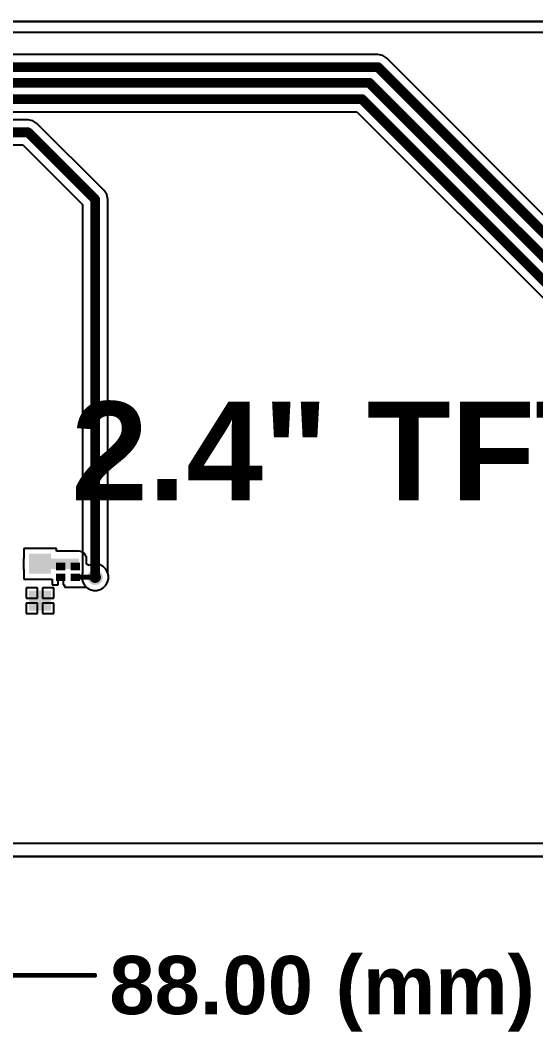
# Model space of a CAD drawing. Header units: millimetres. Extents: x -25 to 98, y -11 to 79.
# Drawn here: x 22.7 to 49.2, y -11.2 to 40.9 of the extents above; entities that cross this region are included whole.
import ezdxf

# ---------------------------------------------------------------- set-up
doc = ezdxf.new("R2010")
doc.units = ezdxf.units.MM
for name, color, linetype in [('BottomLayer', 5, 'Continuous'), ('BottomPaste', 16, 'Continuous'), ('BottomSolder', 6, 'Continuous'), ('Mechanical1', 6, 'Continuous'), ('Mechanical2', 216, 'Continuous'), ('TopLayer', 1, 'Continuous'), ('TopOverlay', 2, 'Continuous'), ('TopSolder', 216, 'Continuous'), ('ViaHoleLayer', 16, 'Continuous')]:
    doc.layers.add(name, color=color, linetype=linetype)
doc.styles.add('Arial', font='arialbd.ttf', dxfattribs={"height": 0.2})

# ---------------------------------------------------------------- blocks, each defined once
blk = doc.blocks.new('R___0201_B_8')
at = {"layer": 'BottomLayer'}
for points in [[(-0.41, 0.185), (-0.14, 0.185), (-0.14, -0.185), (-0.41, -0.185)], [(0.14, 0.185), (0.41, 0.185), (0.41, -0.185), (0.14, -0.185)]]:
    blk.add_hatch(color=5, dxfattribs=at).paths.add_polyline_path(points)
at = {"layer": 'BottomPaste'}
for points in [[(-0.41, 0.185), (-0.14, 0.185), (-0.14, -0.185), (-0.41, -0.185)], [(0.14, 0.185), (0.41, 0.185), (0.41, -0.185), (0.14, -0.185)]]:
    blk.add_hatch(color=16, dxfattribs=at).paths.add_polyline_path(points)
at = {"layer": 'BottomSolder'}
for points in [[(-0.465, 0.24), (-0.085, 0.24), (-0.085, -0.24), (-0.465, -0.24)], [(0.085, 0.24), (0.465, 0.24), (0.465, -0.24), (0.085, -0.24)]]:
    blk.add_hatch(color=6, dxfattribs=at).paths.add_polyline_path(points)
blk = doc.blocks.new('R___0201_B_9')
at = {"layer": 'BottomLayer'}
for points in [[(-0.41, 0.185), (-0.14, 0.185), (-0.14, -0.185), (-0.41, -0.185)], [(0.14, 0.185), (0.41, 0.185), (0.41, -0.185), (0.14, -0.185)]]:
    blk.add_hatch(color=5, dxfattribs=at).paths.add_polyline_path(points)
at = {"layer": 'BottomPaste'}
for points in [[(-0.41, 0.185), (-0.14, 0.185), (-0.14, -0.185), (-0.41, -0.185)], [(0.14, 0.185), (0.41, 0.185), (0.41, -0.185), (0.14, -0.185)]]:
    blk.add_hatch(color=16, dxfattribs=at).paths.add_polyline_path(points)
at = {"layer": 'BottomSolder'}
for points in [[(-0.465, 0.24), (-0.085, 0.24), (-0.085, -0.24), (-0.465, -0.24)], [(0.085, 0.24), (0.465, 0.24), (0.465, -0.24), (0.085, -0.24)]]:
    blk.add_hatch(color=6, dxfattribs=at).paths.add_polyline_path(points)
blk = doc.blocks.new('SOT_23_B_12')
at = {"layer": 'BottomLayer'}
for points in [[(-1.36, 1.46), (-0.54, 1.46), (-0.54, 0.54), (-1.36, 0.54)], [(0.54, 1.46), (1.36, 1.46), (1.36, 0.54), (0.54, 0.54)], [(-0.41, -0.54), (0.41, -0.54), (0.41, -1.46), (-0.41, -1.46)]]:
    blk.add_hatch(color=5, dxfattribs=at).paths.add_polyline_path(points)
at = {"layer": 'BottomPaste'}
for points in [[(-1.36, 1.46), (-0.54, 1.46), (-0.54, 0.54), (-1.36, 0.54)], [(0.54, 1.46), (1.36, 1.46), (1.36, 0.54), (0.54, 0.54)], [(-0.41, -0.54), (0.41, -0.54), (0.41, -1.46), (-0.41, -1.46)]]:
    blk.add_hatch(color=16, dxfattribs=at).paths.add_polyline_path(points)
at = {"layer": 'BottomSolder'}
for points in [[(-1.462, 1.562), (-0.438, 1.562), (-0.438, 0.438), (-1.462, 0.438)], [(0.438, 1.562), (1.462, 1.562), (1.462, 0.438), (0.438, 0.438)], [(-0.512, -0.438), (0.512, -0.438), (0.512, -1.562), (-0.512, -1.562)]]:
    blk.add_hatch(color=6, dxfattribs=at).paths.add_polyline_path(points)

msp = doc.modelspace()

# ---------------------------------------------------------------- hatches: boundary and pattern name
at = {"layer": 'BottomLayer'}
msp.add_hatch(color=5, dxfattribs=at).paths.add_polyline_path([(23.222, 12.611), (25.687, 12.611), (25.687, 13.146), (23.222, 13.146)])
h = msp.add_hatch(color=5, dxfattribs=at)
edge = h.paths.add_edge_path()
edge.add_arc((26.518, 12.196), 0.3, 0, 360)
at = {"layer": 'BottomSolder'}
h = msp.add_hatch(color=6, dxfattribs=at)
edge = h.paths.add_edge_path()
edge.add_arc((26.518, 12.196), 0.402, 0, 360)
at = {"layer": 'TopLayer'}
h = msp.add_hatch(color=1, dxfattribs=at)
edge = h.paths.add_edge_path()
edge.add_arc((26.518, 12.196), 0.3, 0, 360)
at = {"layer": 'TopSolder'}
h = msp.add_hatch(color=216, dxfattribs=at)
edge = h.paths.add_edge_path()
edge.add_arc((26.518, 12.196), 0.402, 0, 360)
at = {"layer": 'ViaHoleLayer'}
h = msp.add_hatch(color=16, dxfattribs=at)
edge = h.paths.add_edge_path()
edge.add_arc((26.518, 12.196), 0.15, 0, 360)

# ---------------------------------------------------------------- linework, layer by layer
at = {"layer": 'BottomLayer'}
for p, q in [((1.962, 40.259), (81.19, 40.259)), ((24.523, 13.679), (22.841, 13.679)), ((22.841, 13.679), (22.841, 13.183)), ((24.523, 13.534), (24.523, 13.679)), ((22.841, 13.183), (22.834, 13.146)), ((22.834, 13.146), (22.834, 12.611)), ((25.687, 13.534), (24.523, 13.534)), ((25.835, 13.504), (25.687, 13.534)), ((25.961, 13.42), (25.835, 13.504)), ((26.045, 13.294), (25.961, 13.42)), ((26.052, 13.262), (26.045, 13.294)), ((26.068, 13.262), (26.052, 13.262)), ((26.068, 13.183), (26.068, 13.262)), ((26.075, 13.146), (26.068, 13.183)), ((26.075, 12.874), (26.075, 13.146)), ((22.834, 12.611), (22.841, 12.574)), ((22.841, 12.574), (22.841, 12.097)), ((26.202, 12.801), (26.075, 12.874)), ((26.255, 12.831), (26.202, 12.801)), ((26.428, 12.877), (26.255, 12.831)), ((26.607, 12.877), (26.428, 12.877)), ((26.78, 12.831), (26.607, 12.877)), ((26.936, 12.741), (26.78, 12.831)), ((27.063, 12.615), (26.936, 12.741)), ((27.152, 12.459), (27.063, 12.615)), ((22.841, 12.097), (24.301, 12.097)), ((24.301, 12.097), (24.301, 11.807)), ((24.613, 11.807), (24.613, 12.196)), ((24.613, 12.196), (24.867, 12.196)), ((24.867, 12.196), (24.867, 11.807)), ((27.199, 12.286), (27.152, 12.459)), ((27.152, 11.934), (27.199, 12.107)), ((27.199, 12.107), (27.199, 12.286)), ((23.555, 11.652), (22.968, 11.652)), ((22.968, 11.652), (22.968, 11.115)), ((23.555, 11.115), (23.555, 11.652)), ((24.396, 11.652), (23.809, 11.652)), ((23.809, 11.652), (23.809, 11.115)), ((24.301, 11.807), (24.613, 11.807)), ((24.396, 11.115), (24.396, 11.652)), ((24.867, 11.807), (24.936, 11.807)), ((24.936, 11.807), (24.936, 11.68)), ((24.936, 11.68), (25.492, 11.68)), ((25.492, 11.68), (25.502, 11.678)), ((25.502, 11.678), (26.072, 11.678)), ((26.072, 11.678), (26.099, 11.651)), ((26.099, 11.651), (26.255, 11.562)), ((26.255, 11.562), (26.428, 11.515)), ((26.428, 11.515), (26.607, 11.515)), ((26.607, 11.515), (26.78, 11.562)), ((26.78, 11.562), (26.936, 11.651)), ((26.936, 11.651), (27.063, 11.778)), ((27.063, 11.778), (27.152, 11.934)), ((22.968, 11.115), (23.555, 11.115)), ((23.809, 11.115), (24.396, 11.115)), ((23.555, 10.861), (22.968, 10.861)), ((22.968, 10.861), (22.968, 10.324)), ((23.555, 10.324), (23.555, 10.861)), ((24.396, 10.861), (23.809, 10.861)), ((23.809, 10.861), (23.809, 10.324)), ((24.396, 10.324), (24.396, 10.861)), ((22.968, 10.324), (23.555, 10.324)), ((23.809, 10.324), (24.396, 10.324)), ((81.182, -1.524), (2.141, -1.524))]:
    msp.add_line(p, q, dxfattribs=at)
at = {"layer": 'BottomLayer', "const_width": 0.254}
msp.add_lwpolyline([(25.502, 12.196), (26.518, 12.196)], dxfattribs=at)
at = {"layer": 'BottomLayer', "const_width": 0.127}
for points in [[(25.438, 12.196, 1), (25.565, 12.196, 1)], [(26.454, 12.196, 1), (26.581, 12.196, 1)]]:
    msp.add_lwpolyline(points, format="xyb", close=True, dxfattribs=at)
at = {"layer": 'Mechanical1', "const_width": 0.254}
msp.add_lwpolyline([(-2.504, -8.306), (26.492, -8.306)], dxfattribs=at)
at = {"layer": 'Mechanical1', "const_width": 0.127}
msp.add_lwpolyline([(26.429, -8.306, 1), (26.556, -8.306, 1)], format="xyb", close=True, dxfattribs=at)
at = {"layer": 'Mechanical2', "const_width": 0.127}
for points in [[(-2.504, 40.81), (85.496, 40.81)], [(-2.504, -2.19), (85.496, -2.19)]]:
    msp.add_lwpolyline(points, dxfattribs=at)
at = {"layer": 'TopLayer'}
for p, q in [((1.962, 40.259), (81.19, 40.259)), ((41.068, 39.103), (9.74, 39.103)), ((41.316, 39.054), (41.068, 39.103)), ((41.526, 38.913), (41.316, 39.054)), ((49.974, 30.466), (41.526, 38.913)), ((11.476, 36.162), (39.986, 36.162)), ((39.986, 36.162), (66.028, 10.12)), ((23.063, 35.75), (15.969, 35.75)), ((23.311, 35.701), (23.063, 35.75)), ((23.521, 35.561), (23.311, 35.701)), ((26.975, 32.106), (23.521, 35.561)), ((15.969, 34.455), (22.795, 34.455)), ((22.795, 34.455), (25.87, 31.38)), ((27.116, 31.896), (26.975, 32.106)), ((27.165, 31.648), (27.116, 31.896)), ((25.87, 31.38), (25.87, 12.411)), ((27.165, 12.411), (27.165, 31.648)), ((25.87, 12.411), (25.837, 12.286)), ((25.837, 12.286), (25.837, 12.107)), ((25.837, 12.107), (25.883, 11.934)), ((27.152, 11.934), (27.199, 12.107)), ((27.199, 12.286), (27.165, 12.411)), ((27.199, 12.107), (27.199, 12.286)), ((25.883, 11.934), (25.973, 11.778)), ((25.973, 11.778), (26.099, 11.651)), ((26.099, 11.651), (26.255, 11.562)), ((26.255, 11.562), (26.428, 11.515)), ((26.428, 11.515), (26.607, 11.515)), ((26.607, 11.515), (26.78, 11.562)), ((26.78, 11.562), (26.936, 11.651)), ((26.936, 11.651), (27.063, 11.778)), ((27.063, 11.778), (27.152, 11.934)), ((81.182, -1.524), (2.141, -1.524))]:
    msp.add_line(p, q, dxfattribs=at)
at = {"layer": 'TopLayer', "const_width": 0.508}
for points in [[(9.74, 38.456), (41.068, 38.456)], [(41.068, 38.456), (49.706, 29.818)], [(10.254, 37.648), (40.635, 37.648)], [(40.635, 37.648), (58.085, 20.198)], [(11.262, 36.809), (40.254, 36.809)], [(40.254, 36.809), (66.486, 10.578)], [(15.754, 35.103), (23.063, 35.103)], [(23.063, 35.103), (26.518, 31.648)], [(26.518, 12.196), (26.518, 31.648)]]:
    msp.add_lwpolyline(points, dxfattribs=at)
at = {"layer": 'TopLayer', "const_width": 0.254}
for points in [[(40.941, 38.456, 1), (41.195, 38.456, 1)], [(40.941, 38.456, 1), (41.195, 38.456, 1)], [(40.508, 37.648, 1), (40.762, 37.648, 1)], [(40.508, 37.648, 1), (40.762, 37.648, 1)], [(40.127, 36.809, 1), (40.381, 36.809, 1)], [(40.127, 36.809, 1), (40.381, 36.809, 1)], [(22.936, 35.103, 1), (23.19, 35.103, 1)], [(22.936, 35.103, 1), (23.19, 35.103, 1)], [(26.391, 31.648, 1), (26.645, 31.648, 1)], [(26.391, 31.648, 1), (26.645, 31.648, 1)], [(26.391, 12.196, 1), (26.645, 12.196, 1)]]:
    msp.add_lwpolyline(points, format="xyb", close=True, dxfattribs=at)

# ---------------------------------------------------------------- block references
at = {"rotation": 270}
for name, p in [('SOT_23_B_12', (22.682, 11.938)), ('R___0201_B_9', (24.74, 12.471)), ('R___0201_B_8', (25.502, 12.471))]:
    msp.add_blockref(name, p, dxfattribs=at)

# ---------------------------------------------------------------- texts
at = {"layer": 'Mechanical1', "style": 'Arial'}
msp.add_text('88.00 (mm)', height=3, dxfattribs=at).set_placement((27.246, -10.305))
at = {"layer": 'TopOverlay', "style": 'Arial'}
msp.add_text('2.4" TFT DISPLAY', height=5.08, dxfattribs=at).set_placement((25.291, 16.157))

doc.saveas('drawing.dxf')
